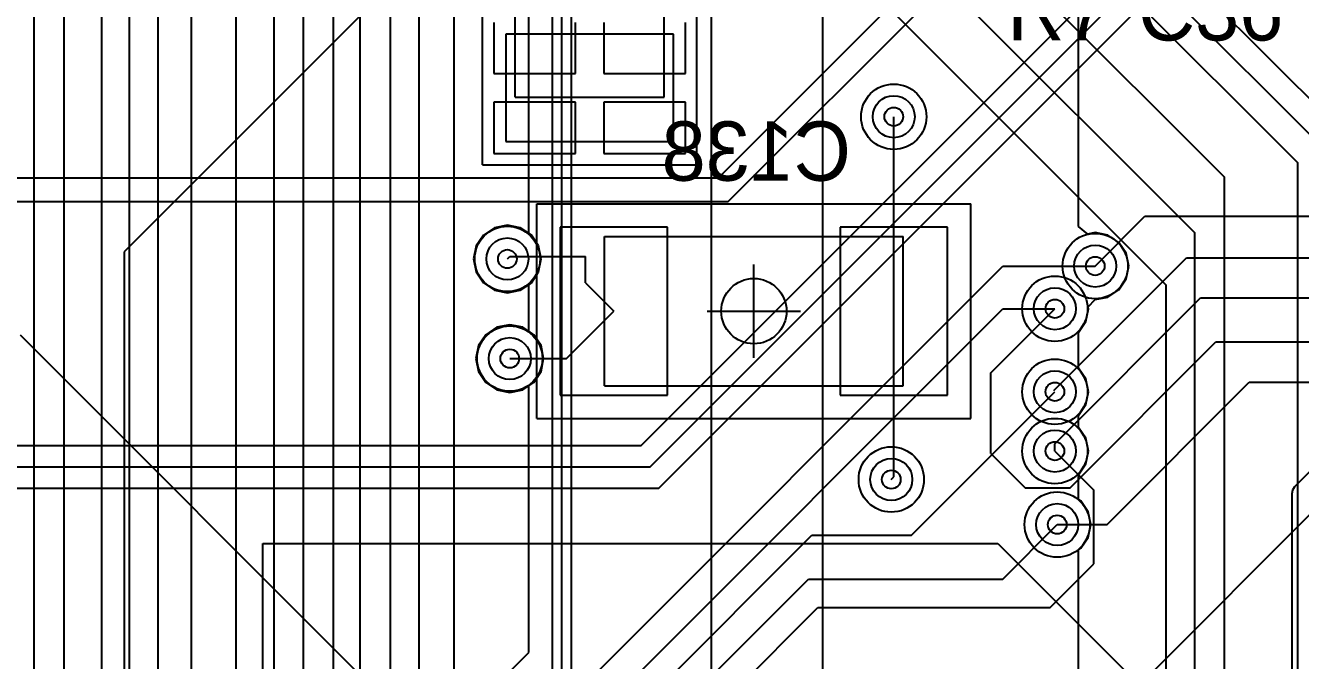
# Model space of a CAD drawing. Extents: x 28 to 300, y 18 to 330.
# Drawn here: x 184.38 to 198.04, y 122.06 to 128.86 of the extents above; entities that cross this region are included whole.
import ezdxf

# ---------------------------------------------------------------- set-up
doc = ezdxf.new("R2010")
doc.units = 0
for name, color, linetype in [('BOTTOMLAYER', 5, 'CONTINUOUS'), ('BOTTOMOVERLAY', 54, 'CONTINUOUS'), ('BOTTOMPASTE', 16, 'CONTINUOUS'), ('BOTTOMSOLDER', 6, 'CONTINUOUS'), ('DRILLDRAWING', 1, 'CONTINUOUS'), ('INTERNALPLANE1', 76, 'CONTINUOUS'), ('INTERNALPLANE6', 136, 'CONTINUOUS'), ('MECHANICAL14', 56, 'CONTINUOUS'), ('MECHANICAL15', 56, 'CONTINUOUS'), ('MIDLAYER1', 16, 'CONTINUOUS'), ('MIDLAYER3', 90, 'CONTINUOUS'), ('MULTILAYER', 9, 'CONTINUOUS'), ('TOPLAYER', 1, 'CONTINUOUS'), ('TOPOVERLAY', 2, 'CONTINUOUS'), ('TOPPASTE', 8, 'CONTINUOUS'), ('TOPSOLDER', 216, 'CONTINUOUS'), ('VIAHOLELAYER', 16, 'CONTINUOUS')]:
    doc.layers.add(name, color=color, linetype=linetype)

msp = doc.modelspace()

# ---------------------------------------------------------------- linework, layer by layer
at = {"layer": 'BOTTOMLAYER'}
for p, q in [((194.673, 130.729), (198.013, 127.389)), ((195.511, 130.703), (198.559, 127.655)), ((195.245, 130.589), (198.28, 127.554)), ((194.191, 130.272), (197.226, 127.236)), ((193.708, 129.84), (196.908, 126.639)), ((193.249, 129.433), (196.604, 126.078)), ((188.256, 129.256), (185.437, 126.437)), ((193.683, 127.884), (193.684, 127.883)), ((193.684, 125.801), (193.684, 127.883)), ((198.013, 118.397), (198.013, 127.389)), ((197.226, 118.575), (197.226, 127.236)), ((191.259, 126.701), (190.109, 126.701)), ((190.109, 126.701), (190.109, 124.901)), ((191.259, 124.901), (191.259, 126.701)), ((194.259, 126.701), (193.109, 126.701)), ((193.109, 126.701), (193.109, 124.901)), ((194.259, 124.901), (194.259, 126.701)), ((196.908, 118.509), (196.908, 126.639)), ((185.437, 126.437), (185.437, 115.279)), ((189.542, 126.36), (189.568, 126.385)), ((189.568, 126.385), (190.381, 126.385)), ((190.381, 126.105), (190.381, 126.385)), ((190.381, 126.105), (190.684, 125.801)), ((196.604, 117.572), (196.604, 126.078)), ((190.176, 125.293), (190.684, 125.801)), ((193.684, 124.025), (193.684, 125.801)), ((189.568, 125.293), (190.176, 125.293)), ((190.109, 124.901), (191.259, 124.901)), ((193.109, 124.901), (194.259, 124.901)), ((193.657, 123.998), (193.684, 124.025)), ((186.922, 117.427), (186.922, 123.312)), ((186.922, 123.312), (194.8, 123.312)), ((194.8, 123.312), (196.245, 121.867))]:
    msp.add_line(p, q, dxfattribs=at)
for centre in [(193.683, 127.884), (189.542, 126.36), (195.842, 126.284), (195.41, 125.827), (189.568, 125.293), (195.41, 124.938), (195.41, 124.303), (193.657, 123.998), (195.435, 123.515)]:
    msp.add_circle(centre, 0.225, dxfattribs=at)
at = {"layer": 'BOTTOMOVERLAY'}
for p, q in [((191.634, 126.601), (192.734, 126.601)), ((191.634, 125.001), (192.734, 125.001))]:
    msp.add_line(p, q, dxfattribs=at)
at = {"layer": 'BOTTOMPASTE'}
for p, q in [((191.259, 126.701), (190.109, 126.701)), ((190.109, 126.701), (190.109, 124.901)), ((191.259, 124.901), (191.259, 126.701)), ((194.259, 126.701), (193.109, 126.701)), ((193.109, 126.701), (193.109, 124.901)), ((194.259, 124.901), (194.259, 126.701)), ((190.109, 124.901), (191.259, 124.901)), ((193.109, 124.901), (194.259, 124.901))]:
    msp.add_line(p, q, dxfattribs=at)
at = {"layer": 'BOTTOMSOLDER'}
for p, q in [((191.259, 126.701), (190.109, 126.701)), ((190.109, 126.701), (190.109, 124.901)), ((191.259, 124.901), (191.259, 126.701)), ((194.259, 126.701), (193.109, 126.701)), ((193.109, 126.701), (193.109, 124.901)), ((194.259, 124.901), (194.259, 126.701)), ((190.109, 124.901), (191.259, 124.901)), ((193.109, 124.901), (194.259, 124.901))]:
    msp.add_line(p, q, dxfattribs=at)
at = {"layer": 'DRILLDRAWING'}
for centre in [(193.683, 127.884), (189.542, 126.36), (195.842, 126.284), (195.41, 125.827), (189.568, 125.293), (195.41, 124.938), (195.41, 124.303), (193.657, 123.998), (195.435, 123.515)]:
    msp.add_circle(centre, 0.1, dxfattribs=at)
at = {"layer": 'INTERNALPLANE1'}
for p, q in [((190.127, 115.727), (190.127, 136.596)), ((190.023, 136.418), (190.023, 115.727)), ((190.23, 115.77), (190.23, 136.493)), ((198.715, 124.655), (197.978, 123.919)), ((197.956, 123.885), (197.948, 123.845)), ((197.948, 123.845), (197.948, 123.845)), ((197.948, 123.845), (197.948, 112.798)), ((197.978, 123.919), (197.956, 123.885))]:
    msp.add_line(p, q, dxfattribs=at)
for centre in [(193.683, 127.884), (195.842, 126.284), (195.41, 125.827), (195.41, 124.938), (195.41, 124.303), (193.657, 123.998), (195.435, 123.515)]:
    msp.add_circle(centre, 0.35, dxfattribs=at)
at = {"layer": 'INTERNALPLANE6'}
for centre in [(189.542, 126.36), (195.842, 126.284), (195.41, 125.827), (189.568, 125.293), (195.41, 124.938), (195.41, 124.303), (195.435, 123.515)]:
    msp.add_circle(centre, 0.35, dxfattribs=at)
at = {"layer": 'MECHANICAL14'}
for p, q in [((189.624, 128.092), (189.624, 131.292)), ((191.224, 128.092), (191.224, 131.292)), ((189.624, 128.092), (191.224, 128.092)), ((190.584, 126.601), (193.784, 126.601)), ((190.584, 125.001), (190.584, 126.601)), ((193.784, 125.001), (193.784, 126.601)), ((190.584, 125.001), (193.784, 125.001))]:
    msp.add_line(p, q, dxfattribs=at)
at = {"layer": 'MECHANICAL15'}
for p, q in [((189.274, 127.367), (189.274, 132.017)), ((191.574, 127.367), (191.574, 132.017)), ((189.274, 127.367), (191.574, 127.367)), ((189.859, 126.951), (194.509, 126.951)), ((189.859, 124.651), (189.859, 126.951)), ((194.509, 124.651), (194.509, 126.951)), ((192.184, 125.301), (192.184, 126.301)), ((191.684, 125.801), (192.684, 125.801)), ((189.859, 124.651), (194.509, 124.651))]:
    msp.add_line(p, q, dxfattribs=at)
msp.add_circle((192.184, 125.801), 0.35, dxfattribs=at)
at = {"layer": 'MIDLAYER1'}
for p, q in [((191.804, 127.229), (196.324, 131.748)), ((191.91, 126.975), (196.578, 131.643)), ((190.977, 124.361), (197.832, 131.216)), ((191.072, 124.133), (198.251, 131.311)), ((191.167, 123.904), (198.479, 131.217)), ((157.974, 127.229), (191.804, 127.229)), ((158.079, 126.975), (191.91, 126.975)), ((189.433, 120.865), (194.851, 126.284)), ((194.851, 126.284), (195.842, 126.284)), ((196.219, 121.7), (200.473, 125.954)), ((189.517, 120.493), (194.851, 125.827)), ((194.851, 125.827), (195.41, 125.827)), ((193.873, 123.4), (195.41, 124.938)), ((167.653, 124.361), (190.977, 124.361)), ((195.41, 124.303), (195.829, 123.883)), ((167.53, 124.133), (191.072, 124.133)), ((167.436, 123.904), (191.167, 123.904)), ((195.829, 123.096), (195.829, 123.883)), ((189.542, 120.137), (192.806, 123.4)), ((192.806, 123.4), (193.873, 123.4)), ((194.851, 122.931), (195.435, 123.515)), ((195.359, 122.626), (195.829, 123.096)), ((189.619, 119.781), (192.768, 122.931)), ((192.768, 122.931), (194.851, 122.931)), ((189.72, 119.477), (192.87, 122.626)), ((192.87, 122.626), (195.359, 122.626))]:
    msp.add_line(p, q, dxfattribs=at)
for centre in [(193.683, 127.884), (189.542, 126.36), (195.842, 126.284), (195.41, 125.827), (189.568, 125.293), (195.41, 124.938), (195.41, 124.303), (193.657, 123.998), (195.435, 123.515)]:
    msp.add_circle(centre, 0.225, dxfattribs=at)
at = {"layer": 'MIDLAYER3'}
for p, q in [((195.664, 126.707), (195.664, 135.352)), ((188.598, 115.265), (188.598, 134.823)), ((188.29, 115.811), (188.29, 133.618)), ((187.965, 115.969), (187.965, 133.307)), ((187.678, 116.266), (187.678, 133.136)), ((185.799, 114.889), (185.799, 132.161)), ((186.156, 114.634), (186.156, 132.211)), ((186.634, 117.218), (186.634, 132.138)), ((187.042, 116.816), (187.042, 132.137)), ((187.357, 116.427), (187.357, 132.213)), ((185.494, 115.616), (185.494, 132.059)), ((184.472, 117.15), (184.472, 131.888)), ((184.793, 116.784), (184.793, 131.948)), ((185.195, 115.756), (185.195, 131.926)), ((188.973, 117.922), (188.973, 129.957)), ((189.771, 126.635), (189.771, 129.581)), ((192.921, 129.249), (192.921, 117.647)), ((195.762, 126.627), (195.664, 126.707)), ((189.799, 126.616), (189.771, 126.635)), ((189.877, 126.499), (189.799, 126.616)), ((195.842, 126.643), (195.762, 126.627)), ((195.979, 126.615), (195.842, 126.643)), ((196.095, 126.537), (195.979, 126.615)), ((196.173, 126.421), (196.095, 126.537)), ((189.905, 126.36), (189.877, 126.499)), ((196.201, 126.284), (196.173, 126.421)), ((189.877, 126.221), (189.905, 126.36)), ((196.173, 126.146), (196.201, 126.284)), ((189.799, 126.104), (189.877, 126.221)), ((196.095, 126.03), (196.173, 126.146)), ((189.771, 126.085), (189.799, 126.104)), ((189.771, 125.585), (189.771, 126.085)), ((195.979, 125.952), (196.095, 126.03)), ((195.765, 125.848), (195.842, 125.925)), ((195.842, 125.925), (195.979, 125.952)), ((195.741, 125.689), (195.769, 125.827)), ((195.769, 125.827), (195.765, 125.848)), ((189.824, 125.549), (189.771, 125.585)), ((195.664, 125.573), (195.741, 125.689)), ((189.903, 125.432), (189.824, 125.549)), ((195.664, 125.191), (195.664, 125.573)), ((189.93, 125.293), (189.903, 125.432)), ((189.903, 125.154), (189.93, 125.293)), ((195.741, 125.075), (195.664, 125.191)), ((189.771, 125.001), (189.824, 125.037)), ((189.824, 125.037), (189.903, 125.154)), ((195.769, 124.938), (195.741, 125.075)), ((189.771, 122.144), (189.771, 125.001)), ((195.741, 124.8), (195.769, 124.938)), ((195.664, 124.684), (195.741, 124.8)), ((195.664, 124.556), (195.664, 124.684)), ((195.741, 124.44), (195.664, 124.556)), ((195.769, 124.303), (195.741, 124.44)), ((195.741, 124.165), (195.769, 124.303)), ((195.664, 124.049), (195.741, 124.165)), ((195.664, 123.786), (195.664, 124.049)), ((195.689, 123.769), (195.664, 123.786)), ((195.767, 123.652), (195.689, 123.769)), ((195.794, 123.515), (195.767, 123.652)), ((195.767, 123.378), (195.794, 123.515)), ((195.664, 123.245), (195.689, 123.261)), ((195.689, 123.261), (195.767, 123.378)), ((195.664, 112.746), (195.664, 123.245)), ((189.168, 121.54), (189.771, 122.144))]:
    msp.add_line(p, q, dxfattribs=at)
for centre in [(193.683, 127.884), (189.542, 126.36), (195.842, 126.284), (195.41, 125.827), (189.568, 125.293), (195.41, 124.938), (195.41, 124.303), (193.657, 123.998), (195.435, 123.515)]:
    msp.add_circle(centre, 0.225, dxfattribs=at)
at = {"layer": 'MULTILAYER'}
for centre in [(193.683, 127.884), (189.542, 126.36), (195.842, 126.284), (195.41, 125.827), (189.568, 125.293), (195.41, 124.938), (195.41, 124.303), (193.657, 123.998), (195.435, 123.515)]:
    msp.add_circle(centre, 0.225, dxfattribs=at)
at = {"layer": 'TOPLAYER'}
for p, q in [((191.727, 130.926), (191.727, 120.976)), ((189.397, 128.894), (189.397, 128.345)), ((190.271, 128.345), (190.271, 128.894)), ((190.576, 128.894), (190.576, 128.345)), ((191.451, 128.345), (191.451, 128.894)), ((189.524, 128.767), (189.524, 127.617)), ((191.324, 128.767), (189.524, 128.767)), ((191.324, 127.617), (191.324, 128.767)), ((189.397, 128.345), (190.271, 128.345)), ((190.576, 128.345), (191.451, 128.345)), ((190.271, 128.04), (189.397, 128.04)), ((189.397, 128.04), (189.397, 127.49)), ((190.271, 127.49), (190.271, 128.04)), ((191.451, 128.04), (190.576, 128.04)), ((190.576, 128.04), (190.576, 127.49)), ((191.451, 127.49), (191.451, 128.04)), ((189.397, 127.49), (190.271, 127.49)), ((189.524, 127.617), (191.324, 127.617)), ((190.576, 127.49), (191.451, 127.49)), ((195.842, 126.284), (196.375, 126.817)), ((196.375, 126.817), (201.917, 126.817)), ((189.404, 126.695), (189.286, 126.616)), ((189.542, 126.722), (189.404, 126.695)), ((189.681, 126.695), (189.542, 126.722)), ((189.799, 126.616), (189.681, 126.695)), ((189.286, 126.616), (189.207, 126.499)), ((189.877, 126.499), (189.799, 126.616)), ((189.207, 126.499), (189.18, 126.36)), ((189.905, 126.36), (189.877, 126.499)), ((189.18, 126.36), (189.207, 126.221)), ((189.877, 126.221), (189.905, 126.36)), ((195.397, 124.95), (196.82, 126.373)), ((196.82, 126.373), (201.973, 126.373)), ((189.207, 126.221), (189.286, 126.104)), ((189.799, 126.104), (189.877, 126.221)), ((189.286, 126.104), (189.404, 126.025)), ((189.404, 126.025), (189.542, 125.997)), ((189.542, 125.997), (189.681, 126.025)), ((189.681, 126.025), (189.799, 126.104)), ((195.41, 124.381), (196.971, 125.942)), ((196.971, 125.942), (202.042, 125.942)), ((194.724, 125.141), (195.41, 125.827)), ((189.429, 125.628), (189.311, 125.549)), ((189.568, 125.656), (189.429, 125.628)), ((189.707, 125.628), (189.568, 125.656)), ((189.824, 125.549), (189.707, 125.628)), ((184.319, 125.548), (188.536, 121.331)), ((189.311, 125.549), (189.233, 125.432)), ((189.903, 125.432), (189.824, 125.549)), ((195.573, 123.909), (197.136, 125.472)), ((197.136, 125.472), (202.072, 125.472)), ((189.233, 125.432), (189.205, 125.293)), ((189.93, 125.293), (189.903, 125.432)), ((189.205, 125.293), (189.233, 125.154)), ((189.903, 125.154), (189.93, 125.293)), ((189.233, 125.154), (189.311, 125.037)), ((189.311, 125.037), (189.429, 124.958)), ((189.707, 124.958), (189.824, 125.037)), ((189.824, 125.037), (189.903, 125.154)), ((194.724, 124.277), (194.724, 125.141)), ((195.969, 123.515), (197.493, 125.039)), ((197.493, 125.039), (202.192, 125.039)), ((189.429, 124.958), (189.568, 124.931)), ((189.568, 124.931), (189.707, 124.958)), ((195.41, 124.303), (195.41, 124.381)), ((194.724, 124.277), (195.092, 123.909)), ((195.092, 123.909), (195.573, 123.909)), ((195.435, 123.515), (195.969, 123.515))]:
    msp.add_line(p, q, dxfattribs=at)
for centre in [(193.683, 127.884), (189.542, 126.36), (195.842, 126.284), (195.41, 125.827), (189.568, 125.293), (195.41, 124.938), (195.41, 124.303), (193.657, 123.998), (195.435, 123.515)]:
    msp.add_circle(centre, 0.225, dxfattribs=at)
at = {"layer": 'TOPPASTE'}
for p, q in [((189.524, 128.767), (189.524, 127.617)), ((191.324, 128.767), (189.524, 128.767)), ((191.324, 127.617), (191.324, 128.767)), ((189.524, 127.617), (191.324, 127.617))]:
    msp.add_line(p, q, dxfattribs=at)
at = {"layer": 'TOPSOLDER'}
for p, q in [((189.524, 128.767), (189.524, 127.617)), ((191.324, 128.767), (189.524, 128.767)), ((191.324, 127.617), (191.324, 128.767)), ((189.524, 127.617), (191.324, 127.617))]:
    msp.add_line(p, q, dxfattribs=at)
at = {"layer": 'VIAHOLELAYER'}
for centre in [(193.683, 127.884), (189.542, 126.36), (195.842, 126.284), (195.41, 125.827), (189.568, 125.293), (195.41, 124.938), (195.41, 124.303), (193.657, 123.998), (195.435, 123.515)]:
    msp.add_circle(centre, 0.1, dxfattribs=at)

# ---------------------------------------------------------------- texts
at = {"layer": 'BOTTOMOVERLAY', "text_generation_flag": 2}
msp.add_text('C138', height=0.635, rotation=360, dxfattribs=at).set_placement((193.225, 127.198))
at = {"layer": 'TOPOVERLAY'}
for s, p in [('R7', (194.9, 128.7)), ('C36', (196.3, 128.7))]:
    msp.add_text(s, height=0.635, rotation=360, dxfattribs=at).set_placement(p)

doc.saveas('drawing.dxf')
